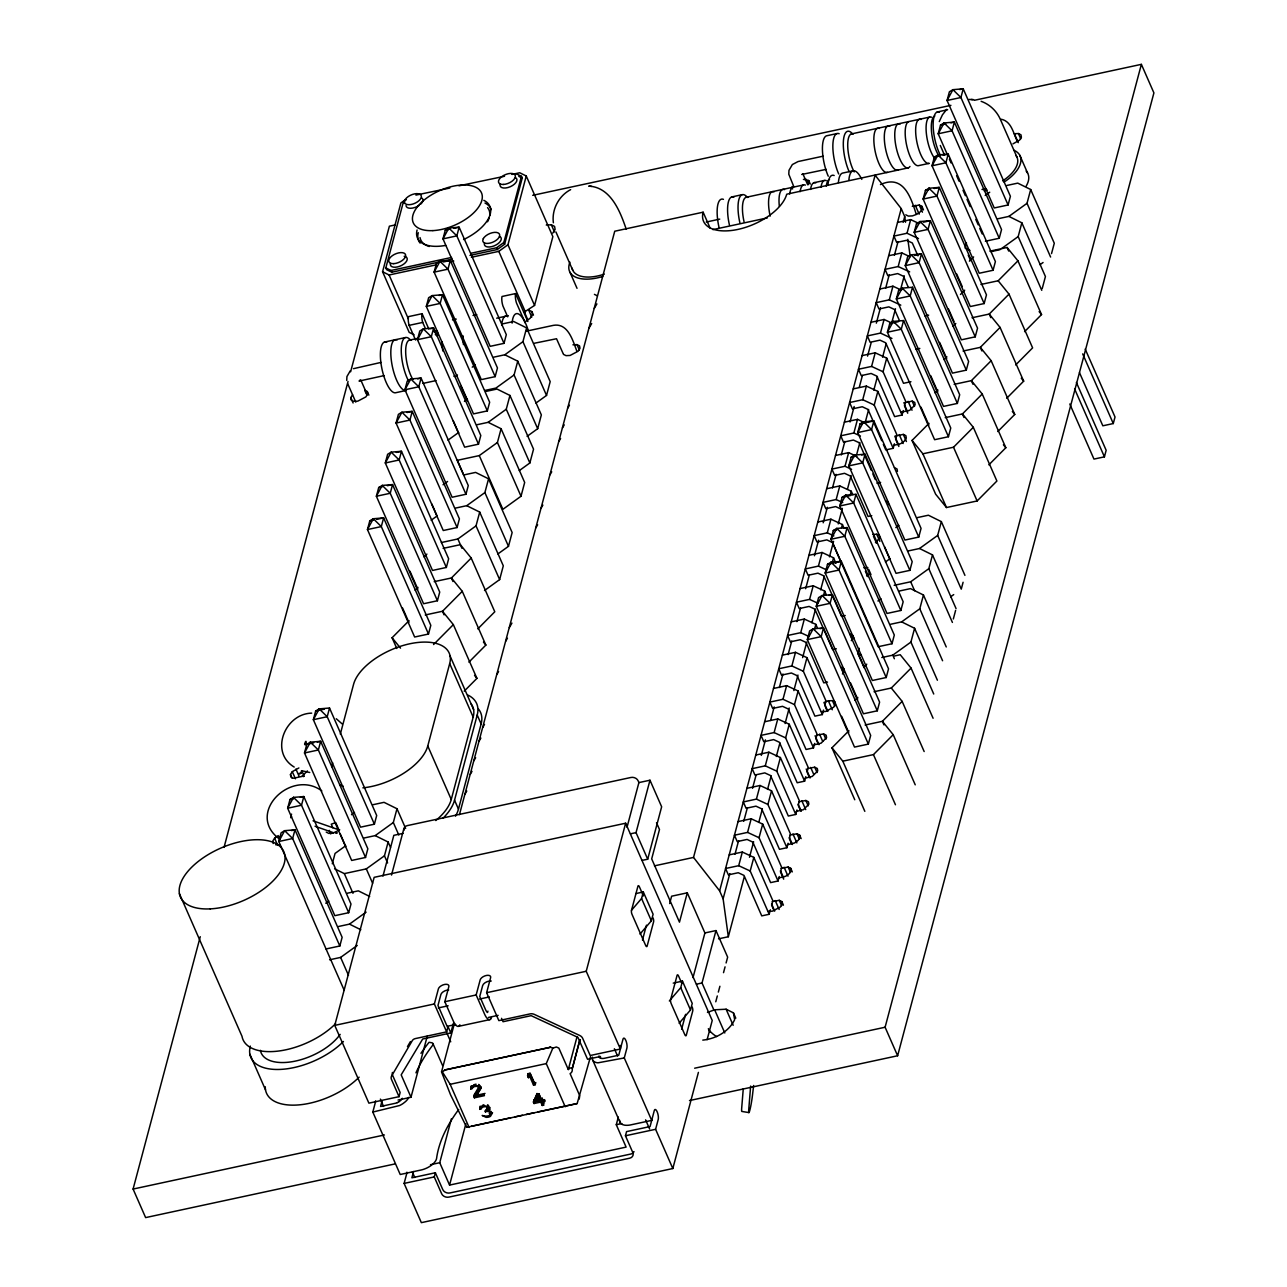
<?xml version="1.0" encoding="UTF-8"?>
<svg xmlns="http://www.w3.org/2000/svg" width="1287" height="1287" viewBox="0 0 1287 1287"><rect width="100%" height="100%" fill="white"/><g stroke="black" fill="none" stroke-linecap="round" stroke-linejoin="round"><path stroke-width="1.5" d="M346.734 380.453L346.927 376.56L350.289 370.785M743.259 1088.77L741.714 1107.882A12.194 0.933 -81 0 0 741.875 1111.453L748.937 1112.579M750.643 1086.067L748.793 1109.008A12.194 0.933 -81 0 0 749.822 1110.295A12.194 0.933 -81 0 0 752.509 1095.012L753.635 1085.472M479.713 1085.536L474.453 1094.384L474.388 1097.811L484.427 1095.655L483.896 1094.449L476.093 1096.122L481.306 1087.048M488.642 1105.871L486.711 1108.413M454.263 1023.985L441.538 1071.926L450.547 1094.787L466.698 1127.332L577.155 1103.554L590.492 1056.74M579.214 1099.082L579.649 1096.283A3.507 2.381 -80.8 0 0 579.504 1095.173L570.109 1073.648C574.018 1071.588 572.377 1064.671 568.307 1069.545L558.848 1048.101L556.354 1046.991L552.831 1048.149L546.267 1063.609L565.218 1106.772M394.98 1163.931L145.624 1217.599L133.092 1189.059L200.257 936.695M224.035 847.393L348.037 381.483M350.627 371.782L389.382 226.19L395.27 224.919M414.092 334.813L409.202 332.4L382.577 271.75L400.884 202.96L405.453 199.662M452.38 259.186L391.811 272.217L386.599 269.659L385.827 267.905L403.442 201.721L406.354 199.614M289.977 799.533L287.661 808.22L334.829 915.684L348.68 912.708L350.997 904.021L303.812 796.556L293.516 797.393L289.977 799.533L293.436 798.777M306.805 744.288L304.504 752.975L351.673 860.456L365.524 857.464L367.841 848.793L320.656 741.312L310.344 742.165L306.805 744.288L313.738 742.808M315.669 711.003L313.352 719.69L360.537 827.171L374.388 824.195L376.689 815.508L329.52 708.027L319.208 708.88L315.669 711.003L324.324 709.153M445.286 230.18L442.985 238.867L490.154 346.332L504.005 343.356L506.322 334.668L459.137 227.204L448.841 228.04L445.286 230.18L448.761 229.44M369.771 520.865L367.455 529.552L414.639 637.017L428.491 634.041L430.807 625.353L383.623 517.889L373.31 518.741L369.771 520.865L373.23 520.125M378.7 487.58L376.383 496.251L423.568 603.732L437.419 600.756L439.72 592.068L392.551 484.588L382.239 485.44L378.7 487.58L382.159 486.824M329.52 708.027L327.204 716.714L374.388 824.195M331.66 766.666L332.673 762.837M340.331 734.089L353.587 684.282A51.947 26.287 -23.7 0 1 409.668 643.806A51.947 26.287 -23.7 0 1 449.694 663.593L473.182 717.1L451.254 799.484A51.947 26.287 -23.7 0 1 435.778 820.543M332.303 863.77L335.054 853.442L345.64 845.8M469.98 255.405L497.329 249.517L504.617 244.257L503.844 242.503L521.46 176.319L516.248 173.745M504.617 244.257L522.216 178.073L521.46 176.319M523.841 312.355L534.555 305.421L507.947 244.771L526.254 175.981L519.723 172.764L511.888 174.437M325.981 948.969L339.832 945.993L342.133 937.306L294.964 829.825L284.652 830.678L281.113 832.818L278.796 841.489L344.24 990.363M495.157 376.641L497.458 367.953L450.289 260.473L439.977 261.325L436.438 263.465L434.121 272.136L481.306 379.617L495.157 376.641L447.973 269.16L439.977 261.325L434.121 272.136L447.973 269.16L450.289 260.473L443.355 261.969M478.491 444.176L480.791 435.489L433.622 328.024L423.31 328.877L419.771 331L417.455 339.688L464.639 447.168L478.491 444.176L431.306 336.711L423.31 328.877L417.455 339.688L431.306 336.711L433.622 328.024L430.164 328.764M487.339 410.907L489.655 402.22L442.487 294.739L432.175 295.592L428.635 297.715L426.319 306.403L473.503 413.883L487.339 410.907L440.17 303.426L432.175 295.592L426.319 306.403L440.17 303.426L442.487 294.739L439.012 295.479M446.348 567.454L448.648 558.783L401.48 451.303L391.168 452.155L387.628 454.279L385.312 462.966L432.496 570.447L446.348 567.454L399.163 459.99L391.168 452.155L385.312 462.966L399.163 459.99L401.48 451.303L396.283 452.413M457.094 527.541L459.411 518.854L412.242 411.39L401.93 412.226L398.391 414.366L396.074 423.053L443.259 530.517L457.094 527.541L409.926 420.061L401.93 412.226L396.074 423.053L409.926 420.061L412.242 411.39L407.046 412.5M465.958 494.256L468.275 485.569L421.09 378.105L410.778 378.957L407.239 381.081L404.938 389.768L452.107 497.249L465.958 494.256L418.774 386.792L410.778 378.957L404.938 389.768L418.774 386.792L421.09 378.105L417.632 378.845M392.438 1072.457A5.647 4.521 14.9 0 0 392.599 1075.288L400.144 1092.502L399.034 1096.669L368.886 1103.152L334.749 1025.385L374.163 877.332L625.643 823.213L712.226 1020.478L707.11 1039.703M387.596 862.966L384.459 855.807L388.127 842.02L375.177 835.617L364.189 837.982M398.825 835.054L393.323 822.522L396.991 808.735L384.041 802.332L373.037 804.697M527.091 436.341L537.676 428.7L514.076 374.967L517.744 361.18L504.81 354.778L493.806 357.142M535.955 403.056L546.525 395.431L522.94 341.682L526.608 327.895L513.658 321.493L502.67 323.857M497.425 442.503L479.279 455.598L502.863 509.346L521.01 496.251L497.425 442.503L501.093 428.732L488.143 422.329L477.155 424.694M519.288 470.608L529.858 462.966L506.274 409.234L509.942 395.447L496.991 389.044L486.003 391.409M534.555 305.421L552.863 236.631L526.254 175.981M382.979 876.109L393.822 835.343L403.056 833.349M484.507 590.524L499.629 579.6L476.029 525.868L479.697 512.081L466.747 505.678L455.759 508.043M497.892 553.957L508.478 546.332L484.893 492.583L488.561 478.812L475.611 472.409L464.623 474.774M391.521 875.063L403.828 828.796M451.254 799.484L427.767 745.977L449.694 663.593M537.676 428.7L541.344 414.913L517.744 361.18M546.525 395.431L550.192 381.644L526.608 327.895M521.01 496.251L524.678 482.464L501.093 428.732M529.858 462.966L533.542 449.179L509.942 395.447M499.629 579.6L503.297 565.83L479.697 512.081M508.478 546.332L512.146 532.545L488.561 478.812M443.178 818.082A56.451 28.571 -23.7 0 0 454.536 800.192L477.204 715.025A56.451 28.571 -23.7 0 0 468.082 695.157M458.719 1109.474A190.83 96.573 -23.7 0 0 436.631 1158.107A14.237 7.207 -23.7 0 1 436.148 1159.812A14.575 7.368 -23.7 0 1 435.135 1161.566A14.35 7.272 -23.7 0 1 428.233 1167.309A14.849 7.513 -23.7 0 1 425.627 1168.548A14.157 7.159 -23.7 0 1 421.573 1169.899L400.209 1174.5L372.812 1112.065L375.418 1102.235A5.647 1.818 77.9 0 0 375.595 1100.852M455.501 816.183A56.451 28.571 -23.7 0 0 458.462 809.121L481.129 723.954A56.451 28.571 -23.7 0 0 478.491 709.073M382.062 1100.819L380.566 1106.466L395.27 1103.297A6.885 3.491 -23.7 0 0 397.249 1102.589M459.459 814.623L614.736 231.226L703.136 212.194A45.174 22.86 -23.7 0 0 737.95 229.408A45.174 22.86 -23.7 0 0 786.711 194.208L908.332 167.841M399.034 1096.669L391.489 1079.455A5.647 4.521 14.9 0 1 391.634 1075.964L412.274 1040.684A5.647 4.521 14.9 0 1 415.395 1038.577L446.637 1031.868L434.379 1003.957L438.384 988.883A5.647 2.864 -23.7 0 1 444.482 984.475A5.647 2.864 -23.7 0 1 448.841 986.63L444.819 1001.704L453.314 1021.041A14.205 4.585 77.9 0 0 454.279 1022.94A14.736 4.762 77.9 0 0 455.276 1024.452A14.414 4.649 77.9 0 0 459.346 1025.803A14.205 4.585 77.9 0 0 459.877 1024.79M398.037 1100.031L411.003 1097.248L427.3 1036.019M698.407 1072.393L672.828 1168.532L421.348 1222.65L404.118 1183.413L406.74 1173.583A5.647 1.818 77.9 0 0 406.917 1172.2M446.637 1031.868L447.731 1027.702L437.982 1005.453L440.878 994.545A5.647 2.864 -23.7 0 1 448.713 989.96M411.003 1097.248L401.174 1074.87L422.699 1038.995L450.804 1032.946L453.394 1023.245M490.685 1019.063A14.414 4.649 77.9 0 1 486.615 1017.711A14.736 4.762 77.9 0 1 485.617 1016.183A14.205 4.585 77.9 0 1 484.652 1014.285L476.158 994.964L480.18 979.89A5.647 2.864 -23.7 0 1 486.277 975.482A5.647 2.864 -23.7 0 1 490.62 977.637L486.615 992.711L498.857 1020.623L530.099 1013.899A5.647 4.521 14.9 0 1 534.362 1014.413L579.745 1035.488A5.647 4.521 14.9 0 1 582.657 1038.303L590.218 1055.517L620.366 1049.034L622.988 1039.204A5.647 1.818 77.9 0 1 625.82 1040.395A5.647 1.818 77.9 0 1 626.898 1048.117L624.275 1057.946L651.689 1120.382L630.324 1124.967A14.157 7.159 -23.7 0 1 626.544 1125.305A14.849 7.513 -23.7 0 1 624.324 1125.111A14.35 7.272 -23.7 0 1 619.69 1120.333M651.753 1119.513A5.647 1.818 77.9 0 1 651.576 1120.897L650.064 1126.559L626.56 1131.611L625.45 1135.777L632.85 1152.637A5.647 4.521 14.9 0 1 629.584 1158.22L448.857 1197.119A5.647 4.521 14.9 0 1 441.666 1193.773L434.266 1176.929L435.376 1172.763L411.872 1177.814L413.384 1172.151A5.647 1.818 77.9 0 0 413.497 1171.524M618.323 1117.052L616.28 1124.709L626.109 1147.103L449.565 1185.086L439.736 1162.708L451.447 1118.693M487.918 1011.132L487.564 1012.499A7.223 2.333 77.9 0 1 485.601 1009.748L479.761 996.46L482.657 985.552A5.647 2.864 -23.7 0 1 491.248 981.032M473.857 1096.604L478.989 1088.85L478.909 1087.274L476.994 1086.357A6.821 5.454 14.9 0 0 473.085 1087.209L470.833 1089.011L471.283 1085.761M472.232 1088.722L473.68 1084.973A6.821 5.454 14.9 0 1 476.077 1084.185M449.565 1185.086L465.862 1123.857M474.388 1097.811L474.453 1094.384M489.945 1107.447L488.561 1110.649L491.039 1111.437L492.181 1113.319L490.46 1116.344A7.336 5.856 14.9 0 1 486.003 1117.309L482.142 1115.475L485.472 1116.102A8.317 6.644 14.9 0 0 489.929 1115.137C492.631 1112.74 487.564 1110.311 485.424 1111.855L485.006 1110.874L487.58 1109.796L488.046 1108.091L485.907 1106.691A6.821 5.454 14.9 0 0 482.014 1107.528L479.761 1109.346L480.212 1106.096M481.145 1109.056L482.609 1105.308A6.821 5.454 14.9 0 1 483.896 1104.761M485.424 1111.855L486.019 1109.619M527.59 1075.739L528.185 1073.519L528.442 1077.686L527.59 1075.739L528.507 1073.68L530.18 1073.326L535.199 1084.732L533.526 1085.102L529.359 1075.626L529.954 1073.39L534.121 1082.866L533.526 1085.102M535.199 1084.732L535.794 1082.512M534.057 1103.506L534.652 1101.286L541.344 1099.838L540.749 1102.074L534.057 1103.506L533.413 1102.058L537.065 1093.435M535.376 1101.64L538.674 1093.773L540.701 1098.39L540.106 1100.61L535.376 1101.64L538.674 1093.773M540.749 1102.074L542.245 1105.469L543.918 1105.115L542.422 1101.704L545.205 1101.109L544.562 1099.661L541.779 1100.256L542.374 1098.02M542.422 1101.704L543.017 1099.484M542.245 1105.469L542.824 1103.249L541.344 1099.838M620.366 1049.034L586.228 971.267L625.643 823.213M627.026 827.251L638.899 782.593L638.127 780.807A5.647 4.521 14.9 0 0 630.936 777.477L407.384 825.594A5.647 4.521 14.9 0 0 403.861 830.388M568.307 1069.545L577.043 1036.727M642.165 860.392L647.699 859.201L636.035 832.625L649.983 780.212L638.899 782.593M653.024 917.84A2.928 0.949 77.9 0 1 653.587 921.862L647.136 946.09A2.928 0.949 77.9 0 1 645.672 945.478L632.046 914.446A2.928 0.949 77.9 0 1 631.483 910.424L637.934 886.18A2.928 0.949 77.9 0 1 639.398 886.807L643.403 895.929M647.699 859.201L661.647 806.788L649.983 780.212M631.467 910.311L641.569 898.503L643.323 891.955L635.939 893.548M642.47 940.073L646.444 925.16M639.993 934.089L651.367 920.8L653.104 914.253L643.323 891.955M669.674 903.538L671.621 896.202L687.29 892.824L704.906 932.946L693.017 977.605M718.548 938.834L728.329 936.743L723.117 898.809L719.626 890.861L693.532 857.432L875.112 175.193L901.222 208.607L904.713 216.57L905.501 222.249M687.29 892.824L679.472 922.168L651.689 858.863L659.491 829.504L656.515 822.731M669.353 1000.964L680.726 987.676L682.464 981.128L673.23 983.123M651.689 1120.382L654.295 1110.552A5.647 1.818 77.9 0 1 657.126 1111.727A5.647 1.818 77.9 0 1 658.22 1119.465L655.598 1129.294L672.828 1168.532M681.627 1029.246L685.601 1014.333M719.626 890.861L901.222 208.607M679.134 1023.262L690.508 1009.973L692.245 1003.426L682.464 981.128M723.117 898.809L729.826 873.616M734.99 854.23L738.593 840.668M743.757 821.283L747.377 807.721M752.525 788.336L756.145 774.774M761.293 755.389L765.427 739.88M770.591 720.495L774.195 706.933M779.359 687.548L782.963 673.986M788.127 654.6L791.73 641.039M796.894 621.653L800.514 608.091M805.662 588.706L809.282 575.128M814.43 555.759L818.564 540.25M823.197 522.795L827.332 507.303M832.496 487.918L836.1 474.34M841.264 454.971L844.867 441.393M850.031 422.007L854.166 406.515M859.314 387.13L862.419 375.498M867.567 356.113L871.186 342.551M876.334 323.166L880.469 307.657M885.633 288.272L889.237 274.71M894.401 255.325L898.004 241.763M903.168 222.378L904.713 216.57M713.69 1009.555L702.026 982.978L715.974 930.565L704.906 932.946M770.382 909.796L769.192 914.285L761.743 915.877L743.983 875.401L738.239 872.731L728.378 874.854L725.578 868.5L738.706 865.684L742.326 852.042L753.828 857.383L772.811 900.659L771.621 905.131L774.034 910.617M779.246 876.527L778.04 881L770.607 882.609L752.831 842.116L747.087 839.446L737.226 841.569L734.443 835.215L747.57 832.399L751.19 818.773L762.676 824.098L781.676 867.374L780.485 871.862L783.686 879.166M788.094 843.242L786.904 847.715L779.472 849.323L761.695 808.831L755.952 806.161L746.09 808.284L743.307 801.946L756.418 799.114L760.054 785.488L771.54 790.829L790.524 834.089L789.333 838.577L791.746 844.063M796.959 809.957L795.768 814.446L788.32 816.038L770.559 775.546L764.8 772.892L754.938 775.015L752.155 768.661L765.282 765.829L768.902 752.203L780.389 757.544L799.388 800.82L798.197 805.292L800.611 810.778M805.807 776.672L804.616 781.161L797.184 782.753L779.407 742.277L773.664 739.607L763.802 741.73L761.019 735.376L774.13 732.56L777.766 718.934L789.253 724.259L808.252 767.535L807.062 772.007L809.459 777.509M814.671 743.403L813.481 747.876L806.048 749.484L788.271 708.992L782.528 706.322L772.667 708.445L769.867 702.091L782.995 699.275L786.63 685.649L798.117 690.99L817.1 734.25L815.91 738.738L818.323 744.224M823.535 710.07L822.345 714.558L814.912 716.151L797.136 675.675L791.392 673.004L781.531 675.128L778.748 668.773L791.859 665.942L795.495 652.316L806.981 657.657L825.981 700.932L824.79 705.405L827.187 710.891M827.493 682.078L823.777 682.866L806 642.39L800.257 639.719L790.395 641.843L787.596 635.488L800.723 632.673L804.343 619.047L815.845 624.372L817.422 627.976M836.341 648.793L832.625 649.597L814.848 609.105L809.105 606.434L799.243 608.558L796.46 602.203L809.587 599.388L813.207 585.762L824.694 591.103L826.286 594.707M845.205 615.508L841.489 616.312L823.712 575.82L817.969 573.165L808.107 575.273L805.324 568.934L818.435 566.103L822.071 552.477L833.558 557.818L835.923 563.223M840.652 560.955L832.576 542.551L826.833 539.88L816.972 542.004L814.172 535.649L827.3 532.834L830.919 519.192L842.422 524.533L843.999 528.137M841.425 509.266L835.681 506.595L825.82 508.719L823.036 502.364L836.164 499.549L839.784 485.923L851.27 491.248L852.863 494.868M871.782 515.669L868.065 516.473L850.289 475.981L844.545 473.31L834.684 475.434L831.901 469.095L845.012 466.264L848.648 452.638L856.852 456.451M871.267 470.302L859.137 442.696L853.394 440.041L843.532 442.165L840.749 435.81L853.876 432.979L857.496 419.353L864.06 422.409M881.74 440.701L868.001 409.427L862.258 406.756L852.396 408.88L849.613 402.525L862.724 399.71L866.36 386.084L877.847 391.409L896.846 434.684L895.639 439.157L898.857 446.476M903.265 410.553L902.074 415.025L894.626 416.634L876.865 376.142L871.122 373.471L861.26 375.595L858.461 369.24L871.589 366.425L875.208 352.799L886.711 358.14L905.694 401.399L904.504 405.888L907.721 413.207M910.939 381.708L903.506 383.301L885.729 342.825L879.986 340.154L870.125 342.278L867.341 335.923L880.453 333.092L884.089 319.466L892.293 323.278M899.436 320.576L894.594 309.54L888.85 306.869L878.989 308.993L876.19 302.638L889.317 299.823L892.937 286.197L901.157 290.009M908.3 287.291L903.442 276.255L897.699 273.584L887.837 275.708L885.054 269.353L898.181 266.538L901.801 252.912L910.006 256.724M917.953 255.856L912.306 242.97L906.563 240.315L896.701 242.423L893.918 236.084L907.029 233.253L910.665 219.627L918.87 223.439M851.174 457.175L848.857 465.862L896.042 573.342L909.893 570.366L912.193 561.679L865.025 454.198L854.713 455.051L851.174 457.175L854.632 456.435M860.038 423.906L857.721 432.577L904.89 540.057L918.741 537.081L921.058 528.394L873.873 420.913L863.577 421.766L860.038 423.906L873.873 420.913L871.572 429.601L918.741 537.081M985.392 241.248L999.243 238.256L1001.543 229.569L954.375 122.104L944.063 122.957L940.524 125.08L938.207 133.768L947.811 155.63M833.284 530.566L830.968 539.253L878.152 646.717L892.004 643.741L894.304 635.054L847.136 527.59L836.823 528.426L833.284 530.566L836.743 529.826M842.132 497.281L839.832 505.968L887 613.449L900.852 610.456L903.168 601.785L855.984 494.305L845.688 495.157L842.132 497.281L850.787 495.415M889.735 323.536L887.419 332.223L934.603 439.704L948.439 436.727L950.755 428.04L903.587 320.56L893.275 321.412L889.735 323.536L898.39 321.686M898.664 290.251L896.347 298.938L943.516 406.402L957.367 403.426L959.684 394.739L912.499 287.274L902.203 288.111L898.664 290.251L902.123 289.511M916.505 223.665L914.204 232.352L961.373 339.832L975.224 336.84L977.541 328.169L930.356 220.688L920.06 221.541L916.505 223.665L919.98 222.924M925.433 190.379L923.133 199.067L970.301 306.531L984.153 303.555L986.469 294.868L939.285 187.403L928.973 188.24L925.433 190.379L928.908 189.623M934.362 157.078L932.045 165.766L979.23 273.246L993.081 270.27L995.398 261.583L948.213 154.102L937.901 154.955L934.362 157.078L939.558 155.968M728.329 936.743L744.336 876.656M749.484 857.271L753.619 841.762M758.767 822.377L762.387 808.815M767.551 789.43L771.154 775.868M776.318 756.483L779.922 742.921M785.086 723.535L789.204 708.027M793.854 690.588L797.972 675.08M802.621 657.625L806.756 642.133M811.904 622.747L815.524 609.169M820.672 589.8L824.291 576.222M827.493 564.333L825.192 573.021L872.361 680.501L886.212 677.525L888.529 668.838L841.344 561.357L831.032 562.21L827.493 564.333L841.344 561.357L839.027 570.044L886.212 677.525M829.455 556.853L833.574 541.344M838.223 523.889L842.341 508.397M847.506 489.012L851.109 475.434M856.788 454.118L859.893 442.487M865.041 423.101L868.661 409.539M873.809 390.154L877.428 376.592M882.592 357.207L886.196 343.645M891.36 324.26L895.479 308.751M900.643 289.366L904.246 275.804M769.192 914.285L750.192 871.009L753.828 857.383M778.04 881L759.057 837.724L762.676 824.098M786.904 847.715L767.905 804.455L771.54 790.829M795.768 814.446L776.769 771.17L780.389 757.544M804.616 781.161L785.633 737.885L789.253 724.259M813.481 747.876L794.481 704.616L798.117 690.99M822.345 714.558L803.361 671.283L806.981 657.657M814.478 629.488L815.845 624.372M823.342 596.203L824.694 591.103M832.19 562.934L833.558 557.818M841.505 527.943L842.422 524.533M850.369 494.658L851.27 491.248M883.349 444.385L885.778 449.903L893.21 448.31L874.227 405.035L877.847 391.409M902.074 415.025L883.075 371.766L886.711 358.14M715.765 1001.785L717.309 995.961M718.339 992.084L719.9 986.26M723.519 972.666L725.064 966.843M726.093 962.966L727.654 957.142L715.974 930.565M855.984 494.305L853.683 502.992L900.852 610.456M903.587 320.56L901.27 329.247L948.439 436.727M912.499 287.274L910.199 295.962L957.367 403.426M893.21 448.31L894.401 443.822M966.473 242.841L965.105 248.005L969.964 250.418M864.156 667.824L857.866 653.49L859.233 648.326M1008.091 204.987L1010.408 196.3L963.223 88.819L952.927 89.672L949.388 91.795L947.071 100.483L994.24 207.963L1008.091 204.987L960.922 97.506L952.927 89.672L947.071 100.483L960.922 97.506L963.223 88.819L959.764 89.559M966.296 370.141L968.612 361.454L921.428 253.973L911.132 254.826L907.592 256.966L905.276 265.637L952.444 373.117L966.296 370.141L919.127 262.661L911.132 254.826L905.276 265.637L919.127 262.661L921.428 253.973L914.51 255.47M868.355 744.095L870.672 735.424L823.487 627.943L813.191 628.796L809.636 630.92L807.335 639.607L854.504 747.087L868.355 744.095L821.186 636.631L813.191 628.796L807.335 639.607L821.186 636.631L823.487 627.943L820.028 628.683M877.284 710.81L879.6 702.123L832.416 594.658L822.103 595.495L818.564 597.635L816.264 606.322L863.432 713.786L877.284 710.81L830.099 603.33L822.103 595.495L816.264 606.322L830.099 603.33L832.416 594.658L828.957 595.398M952.412 622.425L928.812 568.693L932.496 554.906L919.545 548.503L908.542 550.868M963.094 582.255L961.26 589.14L937.676 535.408L941.344 521.621L928.394 515.218L917.406 517.583M1041.762 290.331L1018.178 236.583L1021.846 222.812L1008.895 216.409L997.892 218.774M1050.61 257.046L1027.026 203.314L1030.694 189.527L1017.744 183.124L1006.756 185.489M933.735 694.015L910.923 642.068L914.59 628.281L901.64 621.878L890.652 624.243M942.583 660.746L919.787 608.799L923.455 595.012L910.504 588.609L899.516 590.974M953.329 618.983L955.614 610.36M1042.213 288.61L1045.43 276.544L1021.846 222.812M1051.527 253.603L1054.294 243.259L1030.694 189.527M689.494 1100.562L897.618 1055.758L885.102 1027.235L1141.376 64.35L974.484 100.273M897.618 1055.758L1153.908 92.889L1141.376 64.35M1069.787 404.005L1093.966 459.089L1104.423 456.837L1106.16 450.289L1076.382 382.464M1079.487 372.635L1102.83 425.804L1113.271 423.552L1115.025 417.004L1085.198 349.067M939.269 121.589L942.422 114.849L946.782 109.298M484.491 243.259L484.395 243.516A9.041 4.569 -23.7 0 0 489.655 246.975L491.795 246.621A9.041 4.569 -23.7 0 0 500.675 240.83L501.222 239.43A9.041 4.569 -23.7 0 0 499.469 236.39M529.037 1075.449L529.954 1073.39M528.442 1077.686L529.359 1075.626M533.413 1102.058L537.226 1094.063L538.899 1093.693L541.779 1100.256M476.093 1096.122L480.952 1088.432A3.925 3.137 14.9 0 0 479.874 1086.003L474.115 1085.391L471.38 1086.775L470.833 1089.011M360.087 380.003L359.073 381.065L384.121 375.611M291.554 814.092L290.669 817.712L291.715 816.811M594.288 308.365L596.911 303.909M589.06 328.024L591.682 323.552M567.712 408.204L569.465 405.228M562.483 427.863L564.237 424.887M558.864 441.489L560.601 438.513M549.999 474.774L551.737 471.798M541.135 508.092L542.873 505.115M535.907 527.75L537.644 524.774M509.33 627.589L511.936 623.117M505.694 641.216L507.448 638.239M496.846 674.501L498.584 671.524M482.754 727.428L484.491 724.452M479.134 741.055L480.871 738.078M473.889 760.714L475.643 757.737M470.27 774.34L472.007 771.363M465.041 793.999L466.779 791.022M407.48 1046.604L410.44 1041.553M366.264 393.87L364.704 390.299L367.294 391.57L367.712 393.999L365.878 396.895L357.818 401.142L353.764 401.335L351.174 400.064L350.756 397.651L352.59 394.739M552.799 233.06L555.115 229.424L554.568 226.399L551.335 224.807L546.267 225.048M307.416 770.913L301.946 776.431L293.468 778.249L290.878 776.978L290.46 774.565L292.294 771.653L298.874 767.953M321.798 790.894C291.135 768.13 244.659 813.754 279.713 839.204L278.201 835.601L274.581 838.223L272.731 841.119L273.166 843.532M851.318 640.685L853.168 637.773L852.734 635.36L850.144 634.089L852.493 639.43M842.454 673.97L844.304 671.058L843.87 668.645L841.296 667.358L843.645 672.715M801.721 174.469L826.174 169.369M488.561 1110.649L489.591 1108.831A3.925 3.137 14.9 0 0 488.529 1106.402L483.043 1105.71L480.292 1107.11L479.761 1109.346M469.112 1127.46L450.16 1084.297L442.374 1071.91L445.302 1069.787M336.502 833.381L337.194 832.721L336.197 833.107A2.252 1.126 -28 0 1 335.746 833.107M492.567 1112.724L491.055 1114.124A7.336 5.856 14.9 0 1 490.041 1114.606M424.067 556.933L426.898 554.086M415.138 590.234L417.969 587.387M396.814 648.503L392.085 637.757L409.041 620.672M443.13 548.375L460.344 544.674L471.203 558.043L451.431 577.976L434.202 581.66M452.992 581.547L451.431 577.976L462.274 591.328L442.503 611.261L425.273 614.961M433.574 644.546L453.346 624.629L442.503 611.261L444.063 614.848M477.831 628.86L494.787 611.775L471.203 558.043M468.918 662.145L485.859 645.077L462.274 591.328M464.221 691.167L476.93 678.362L453.346 624.629M969.401 261.164L973.632 256.901M960.472 294.466L964.703 290.186M952.959 326.319L955.774 323.471M980.935 284.459L998.165 280.775L1017.937 260.843L1007.094 247.474L989.864 251.174M944.031 359.62L946.862 356.772M998.165 280.775L1009.008 294.128L989.236 314.06L972.007 317.76M935.102 392.905L937.933 390.058M990.813 317.648L989.236 314.06L1000.079 327.429L980.308 347.361L963.078 351.045M945.221 417.632L962.451 413.931L973.31 427.3L996.894 481.032L977.123 500.965L946.492 507.528L935.633 494.176L912.049 440.427L929.005 423.359M981.884 350.933L980.308 347.361L991.167 360.714L971.379 380.646L954.15 384.346M1024.581 331.66L1041.537 314.575L1017.937 260.843M972.956 384.234L971.379 380.646L982.238 394.015L962.451 413.931L964.027 417.519M1015.652 364.961L1032.608 347.876L1009.008 294.128M912.049 440.427L922.892 453.796L953.522 447.232L973.31 427.3M1006.724 398.246L1023.68 381.161L1000.079 327.429M997.795 431.531L1014.751 414.462L991.167 360.714M988.866 464.832L1005.823 447.747L982.238 394.015M441.57 1071.701L442.374 1071.91M863.947 667.004L866.762 664.156M855.018 700.289L857.834 697.441M854.761 799.758L831.965 747.811L848.905 730.726M874.066 691.73L891.296 688.03L911.067 668.098L900.224 654.729L894.481 655.968M891.296 688.03L902.139 701.383L882.367 721.315L865.137 725.015M831.965 747.811L842.808 761.18L873.439 754.616L893.21 734.684L882.367 721.315L883.944 724.903M490.958 1112.547L490.508 1112.901A8.317 6.644 14.9 0 1 489.221 1113.448M471.155 253.217L496.557 247.764L503.844 242.503M471.38 257.271L498.793 251.367L507.947 244.771M525.595 321.525L530.131 318.259L532.432 314.623L531.901 311.599L528.667 310.006L531.788 317.133M472.232 367.149L475.257 364.961M504.81 354.778L522.94 341.682M464.43 401.415L467.454 399.227M514.076 374.967L495.945 388.063L484.958 390.428M448.021 440.138L458.606 432.512M488.143 422.329L506.274 409.234M443.05 484.765L447.586 481.499M431.161 520.238L437.21 515.862M466.747 505.678L484.893 492.583M441.409 542.519L457.899 538.963L476.029 525.868M985.182 195.495L989.719 192.213M1008.895 216.409L1027.026 203.314M1001.543 248.584L1018.178 236.583M1040.041 264.688L1043.065 262.5M351.48 814.703L354.488 812.515M339.72 829.825L332.866 833.188L328.828 833.397L326.238 832.11M375.177 835.617L393.323 822.522M334.62 868.822L344.337 873.616L366.312 868.886L384.459 855.807M325.772 903.217L328.796 901.029M895.832 527.59L898.857 525.402M875.482 542.583L879.729 537.934L879.311 535.521L876.72 534.234L872.666 534.443M338.481 926.495L349.485 924.13L366.103 912.129M885.472 561.952L889.993 558.687M866.618 575.868L869.031 574.115M329.633 959.78L340.621 957.415L357.255 945.414M919.545 548.503L937.676 535.408M877.943 600.981L880.968 598.793M894.192 585.328L910.681 581.788L928.812 568.693M901.64 621.878L919.787 608.799M950.691 596.782L953.715 594.594M881.804 657.528L892.792 655.163L910.923 642.068M570.64 189.639C558.767 195.785 551.592 209.524 553.378 222.78M1012.982 143.838L1019.561 140.138L1021.411 137.226L1020.977 134.813L1018.403 133.542L1014.349 133.735L1018.258 142.648M912.306 206.338L919.304 205.051L921.894 206.338L923.471 209.91M903.667 402.944L912.161 401.126L914.735 402.397L915.17 404.81L909.7 410.328L901.222 412.162M893.709 445.366L900.836 443.613L904.471 440.991L906.305 438.095L905.887 435.682L903.297 434.395L894.819 436.229L898.728 445.141M821.492 711.679L825.546 711.486L833.606 707.239L835.44 704.343L835.022 701.93L832.432 700.643L828.378 700.836L823.953 702.477L827.863 711.389M816.569 735.215L823.567 733.928L826.157 735.199L826.592 737.612L821.122 743.146L813.995 744.9M807.705 768.484L814.719 767.213L817.309 768.484L817.728 770.897L812.258 776.415L805.131 778.185M798.857 801.769L805.855 800.482L808.445 801.769L808.88 804.182L803.41 809.7L796.267 811.453M789.993 835.054L796.991 833.767L799.581 835.038L801.157 838.609M781.129 868.323L788.143 867.052L790.733 868.323L792.293 871.894M772.28 901.608L779.278 900.321L781.869 901.608L783.429 905.179M707.464 1012.419L714.639 1009.796L726.109 1009.217L733.429 1012.853L735.778 1018.194M353.475 368.677L381.049 362.403M466.698 1127.332L468.854 1126.817M311.679 713.143C284.91 713.658 269.273 752.251 294.208 767.052M415.91 195.093L449.823 188.047M458.992 185.827L504.52 176.271M532.705 195.334L950.932 105.341M836.92 133.591L826.463 135.827A25.965 8.398 77.9 0 0 828.249 176.19M937.209 112.001L947.65 109.749M851.254 133.961L929.6 117.101M453.957 228.314L459.137 227.204L456.837 235.875L504.005 343.356M940.524 125.08L945.72 123.97M950.916 122.844L954.375 122.104L952.058 130.791L999.243 238.256M823.101 156.177L798.069 161.551L792.358 164.543L788.995 170.318L788.786 174.212L793.838 186.728M731.627 196.959L742.068 194.707M852.814 170.881L842.358 173.134A25.965 8.398 77.9 0 0 838.416 182.513M385.827 267.905L391.039 270.463L451.608 257.432M745.961 197.329L803.426 184.974M813.867 182.722L824.307 180.47M943.017 155.228L948.213 154.102L945.897 162.789L993.081 270.27M382.577 271.75L389.108 274.984L436.116 264.865M449.823 261.904L453.748 261.068M706.257 222.04L719.739 219.128M880.453 184.572C902.911 174.308 910.649 196.203 916.135 213.996M712.918 229.617L767.342 217.905M934.089 188.513L939.285 187.403L936.968 196.074L984.153 303.555M428.844 329.054L422.104 313.69L408.526 316.618A8.124 2.622 77.9 0 0 409.121 325.354L415.572 340.041M527.863 321.541L515.588 293.565L502.01 296.493A8.349 2.703 77.9 0 0 502.911 305.92L507.705 316.827M409.121 325.354L422.699 322.426L425.128 327.928M897.538 222.458L910.665 219.627M452.509 319.9L456.242 319.096M473.037 315.476L476.769 314.671M923.439 222.184L930.356 220.688L928.056 229.376L975.224 336.84M384.411 342.069L405.308 337.58M433.88 331.708L437.403 330.952M496.685 318.195L508.317 315.685M409.202 340.202L418.516 338.191M526.367 331.161L553.313 325.37C568.307 322.635 572.924 341.152 576.946 351.367M888.673 255.727L901.801 252.912M534.378 343.243L556.531 338.738L563.175 353.684M990.877 251.657L1000.031 249.678M423.005 383.397L436.052 380.582M879.825 289.012L892.937 286.197M870.961 322.297L884.089 319.466M924.935 315.942L928.651 315.138M862.097 355.614L875.208 352.799M916.087 349.227L919.803 348.423M479.279 455.598L457.303 460.328L463.593 474.662M387.355 485.714L392.551 484.588L390.234 493.275L437.419 600.756M853.233 388.899L866.36 386.084M376.705 519.369L383.623 517.889L381.306 526.576L428.491 634.041M844.385 422.184L857.496 419.353M835.52 455.469L848.648 452.638M861.566 454.938L865.025 454.198L862.708 462.886L909.893 570.366M826.656 488.738L839.784 485.923M876.914 483.188L880.63 482.384M817.808 522.023L830.919 519.192M843.661 528.33L847.136 527.59L844.819 536.277L892.004 643.741M808.944 555.308L822.071 552.477M800.08 588.577L813.207 585.762M791.232 621.862L804.343 619.047M317.197 742.052L320.656 741.312L318.356 749.999L365.524 857.464M782.367 655.147L795.495 652.316M773.503 688.465L786.63 685.649M300.354 797.297L303.812 796.556L301.512 805.228L348.68 912.708M764.639 721.75L777.766 718.934M291.505 830.582L294.964 829.825L292.648 838.513L339.832 945.993M755.791 755.035L768.902 752.203M746.927 788.32L760.054 785.488M347.345 893.21L358.333 890.845L369.675 896.46M630.501 833.815L636.035 832.625M738.062 821.589L751.19 818.773M654.472 865.845L693.532 857.432M729.214 854.874L742.326 852.042M334.749 1025.385L434.379 1003.957M444.819 1001.704L476.158 994.964M486.615 992.711L586.228 971.267M438.352 1007.914L448.149 1005.807M479.536 999.05L489.333 996.942M455.566 1024.516L447.828 1026.173L450.804 1032.946M488.449 1017.438L498.133 1015.346M458.59 1026.334L489.929 1019.594M696.492 984.169L702.026 982.978M444.433 1070.092L550.643 1047.232L552.831 1048.149M444.852 1069.915L550.643 1047.232L549.774 1047.312M450.16 1084.297L546.267 1063.609M600.498 1056.466L587.548 1059.249L577.96 1037.402L531.145 1015.668L503.04 1021.717L501.544 1018.323M471.428 1086.791L472.828 1086.485M372.812 1112.065L399.549 1105.533A14.077 7.127 -23.7 0 0 403.217 1103.409L405.325 1101.752A14.157 7.159 -23.7 0 0 407.722 1099.146A14.672 7.432 -23.7 0 0 408.735 1097.377M624.275 1057.946L597.972 1062.821A14.077 7.127 -23.7 0 1 595.061 1062.129L593.629 1061.244A14.157 7.159 -23.7 0 1 592.422 1059.394A14.672 7.432 -23.7 0 1 592.277 1057.882A14.157 7.159 -23.7 0 1 592.422 1057.126M474.983 1095.591L485.022 1093.435M480.357 1107.126L481.74 1106.82M535.971 1099.404L540.701 1098.39M133.092 1189.059L384.411 1134.973M694.642 1068.21L885.102 1027.235M542.824 1103.249L544.498 1102.879M471.251 1126.286L510.826 1117.759M514.623 1116.955L522.442 1115.266M526.126 1114.478L534.137 1112.756M537.757 1111.968L577.155 1103.554M430.485 1164.703L439.736 1162.708M616.28 1124.709L621.83 1123.519M404.118 1183.413L434.266 1176.929M625.45 1135.777L655.598 1129.294M487.146 1109.378L489.961 1109.571M803.41 179.36L808.703 180.502L810.263 184.057M572.924 344.819L576.978 344.61L579.568 345.897L580.003 348.31L578.153 351.206L570.093 355.453L566.039 355.646L563.465 354.375M863.818 567.728L867.856 567.519M275.756 844.819L279.81 844.61M787.419 844.739L794.546 842.985L798.165 840.363L800.015 837.467L799.581 835.038M778.555 878.024L785.681 876.254L789.317 873.648L791.151 870.736L790.733 868.323M768.355 911.373L772.393 911.164L780.453 906.933L782.303 904.021L781.869 901.608M702.782 1040.121C715.62 1038.866 728.909 1031.659 734.652 1019.69L733.429 1012.853M968.966 99.453L973.696 99.694M588.738 186.116C610.794 187.162 620.237 211.599 626.19 229.086M971.122 99.437L973.101 99.646M589.333 186.181L591.634 186.406M301.496 770.672L309.733 772.49M1001.238 119.241C1011.662 121.364 1013.368 133.542 1017.39 141.441M313.063 820.8L337.693 829.407M315.042 826.27L333.687 832.786M981.128 101.319C989.526 104.263 996.444 110.795 1000.144 118.871L1016.987 157.207M907.029 233.253L918.516 238.594M898.181 266.538L909.668 271.879M889.317 299.823L900.803 305.148M880.453 333.092L891.939 338.433M871.589 366.425L883.075 371.766M862.724 399.71L874.227 405.035M853.876 432.979L860.44 436.036M845.012 466.264L851.576 469.321M836.164 499.549L842.728 502.59M827.3 532.834L833.863 535.875M818.435 566.103L826.64 569.916M809.587 599.388L817.792 603.201M800.723 632.673L808.928 636.486M791.859 665.942L803.361 671.283M782.995 699.275L794.481 704.616M774.13 732.56L785.633 737.885M765.282 765.829L776.769 771.17M756.418 799.114L767.905 804.455M747.57 832.399L759.057 837.724M738.706 865.684L750.192 871.009M905.791 214.816L908.381 216.103L912.435 215.894L916.859 214.269L920.478 211.663L922.329 208.751L921.894 206.338M518.758 176.351L522.216 178.073M594.433 294.369L597.023 295.656M894.433 467.68L897.023 468.951L897.457 471.38M885.585 500.965L888.159 502.236L888.593 504.649M857.866 653.49L861.1 655.099M349.485 924.13L360.81 929.729M478.635 1084.442L479.504 1085.054M487.548 1104.777L488.433 1105.388M336.277 718.741L342.245 724.002M599.629 1057.608L599.388 1057.335A7.593 3.845 -23.7 0 1 599.002 1056.321A6.966 3.523 -23.7 0 1 599.002 1055.951M1039.124 311.615L1041.537 314.575M1021.267 378.201L1023.68 381.161M1012.338 411.486L1014.751 414.462M1003.41 444.771L1005.823 447.747M483.445 642.1L485.859 645.077M474.533 675.385L476.93 678.362M392.085 637.757L400.53 648.149M1018.403 133.542L1020.752 138.883M1019.771 155.228L1027.589 173.053M1082.689 353.893L1113.271 423.552M1074.597 388.899L1104.423 456.837M1007.094 247.474L1008.67 251.062M949.404 159.266L951.013 162.918M956.595 175.659L959.008 181.129M962.998 190.235L965.395 195.704M967.004 199.34L970.189 206.628M975.787 219.385L978.2 224.839M979.793 228.491L982.19 233.961M940.298 145.463L944.304 154.585M968.242 255.18L970.607 260.553M956.675 273.986L962.193 286.518M919.304 205.051L922.441 212.194M915.266 205.26L919.175 214.173M948.535 309.057L954.053 321.605M939.623 342.358L946.685 358.478M930.694 375.643L937.773 391.763M953.522 447.232L977.123 500.965M920.977 407.142L928.844 425.064M912.161 401.126L914.51 406.467M908.107 401.319L912.016 410.231M806.112 179.215L808.461 184.572M904.455 404.729L907.592 411.856M802.895 173.858L807.689 184.781M922.892 453.796L946.492 507.528M903.297 434.395L906.434 441.538M941.344 521.621L964.928 575.353M899.243 434.604L903.152 443.516M932.496 554.906L956.08 608.638M872.876 473.986L875.305 479.504M923.455 595.012L946.251 646.959M910.681 581.788L914.607 590.733M884.603 546.83L890.105 559.362M876.72 534.234L879.858 541.377M914.59 628.281L937.403 680.228M873.455 536.229L876.592 543.355M868.645 569.304L870.993 574.662M911.067 668.098L933.091 718.259M865.379 571.283L867.728 576.64M703.136 212.194L710.183 228.249M892.792 655.163L894.368 658.751M902.139 701.383L924.163 751.544M852.734 635.36L854.295 638.931M893.21 734.684L915.234 784.829M850.594 683.027L857.673 699.147M873.439 754.616L895.462 804.761M841.666 716.312L848.744 732.432M832.432 700.643L834.78 706M828.378 700.836L832.287 709.764M842.808 761.18L864.832 811.341M823.567 733.928L825.916 739.269M819.513 734.121L822.65 741.264M815.089 735.746L818.999 744.674M814.719 767.213L817.068 772.554M810.665 767.406L813.802 774.533M806.225 769.031L810.15 777.943M805.855 800.482L808.204 805.839M555.92 231.933L572.763 270.27M551.335 224.807L554.472 231.933M569.98 272.265L577.026 288.32M801.801 800.691L805.726 809.603M798.149 804.102L801.286 811.228M796.991 833.767L799.34 839.124M792.953 833.96L796.862 842.888M576.978 344.61L579.327 349.967M789.301 837.37L792.438 844.513M788.143 867.052L790.491 872.393M784.089 867.245L787.998 876.157M780.437 870.656L783.574 877.782M531.901 311.599L533.462 315.17M498.793 251.367L525.418 312.017M496.557 247.764L497.329 249.517M524.372 312.033L527.509 319.16M779.278 900.321L781.627 905.678M525.289 323.005L516.489 302.992A8.349 2.703 77.9 0 1 515.588 293.565M775.224 900.53L779.15 909.442M771.589 903.941L774.71 911.067M403.442 201.721L404.215 203.475M461.019 386.39L467.31 400.724M436.55 335.682L434.202 330.325L437.435 331.933L437.966 334.942M726.109 1009.217L733.156 1025.272M391.039 270.463L391.811 272.217M714.639 1009.796L724.806 1032.978M389.108 274.984L408.462 319.079M453.201 420.656L458.719 433.188M708.349 1028.667L709.909 1032.238M681.756 983.284L678.555 975.98A2.928 0.949 77.9 0 0 677.075 975.369L670.624 999.597A2.928 0.949 77.9 0 0 671.187 1003.619L684.813 1034.668A2.928 0.949 77.9 0 0 686.277 1035.279L692.728 1011.035A2.928 0.949 77.9 0 0 692.165 1007.013M641.569 898.503L651.367 920.8M680.726 987.676L690.508 1009.973M457.899 538.963L461.92 548.262M431.821 504.005L437.323 516.554M367.294 391.57L368.854 395.141M360.843 380.099L367.229 394.659M347.763 383.799L355.807 402.139M350.756 397.651L353.105 402.992M477.204 715.025L481.129 723.954M450.144 656.145L473.632 709.652M409.942 571.171L417.808 589.092M614.382 1048.744L617.583 1056.032M645.591 1119.851L649.597 1128.956M402.59 608.043L408.88 622.377M592.696 1060.07L620.093 1122.489M454.536 800.192L458.462 809.121M538.079 1095.993L540.106 1100.61M534.008 1099.822L534.652 1101.286M396.991 808.735L405.63 828.442M388.127 842.02L390.492 847.393M446.734 1032.689L450.723 1041.794M366.312 868.886L372.603 883.22M432.915 1043.532L442.583 1065.556M338.835 829.697L335.714 822.554L331.274 824.179L332.834 827.75M340.251 833.944L345.753 846.476M329.215 830.356L330.791 833.928M301.914 770.977L304.263 776.334M344.337 873.616L352.992 893.323M295.913 769.047L299.051 776.174M292.294 771.653L295.431 778.796M290.46 774.565L292.02 778.136M435.376 1172.763L442.776 1189.606A5.647 4.521 14.9 0 0 449.967 1192.952L630.694 1154.053A5.647 4.521 14.9 0 0 633.992 1151.592M340.621 957.415L348.487 975.321M274.581 838.223L277.719 845.35M380.373 1099.098L383.574 1106.402M412.387 1172.023L414.784 1177.492M179.392 893.661L242.02 1036.341A56.451 28.571 -23.7 0 0 279.279 1050.948A56.451 28.571 -23.7 0 0 335.617 1023.648M249.855 1054.182L265.508 1089.848M808.703 180.502L809.137 182.915M792.165 186.567L792.599 188.98M907.834 239.318L909.925 254.488M301.898 776.367A2.252 1.142 -23.7 0 1 303.523 776.624M301.255 771.444A2.252 1.19 -19.6 0 1 300 773.358L298.841 773.584A2.284 1.367 11.7 0 0 300.514 773.567L300.917 773.439A2.252 1.174 24.4 0 0 301.335 772.65M340.154 1034.378A45.174 22.86 -23.7 0 1 294.498 1061.276A45.174 22.86 -23.7 0 1 260.392 1050.321M343.436 1041.489A56.451 28.571 -23.7 0 1 280.63 1069.4A56.451 28.571 -23.7 0 1 250.338 1046.09M359.105 1077.155A56.451 28.571 -23.7 0 1 300.128 1104.777A56.451 28.571 -23.7 0 1 265.267 1086.743M470.769 703.426A51.947 26.287 -23.7 0 1 473.182 717.1M427.767 745.977A51.947 26.287 -23.7 0 1 362.886 787.853M343.243 786.244A51.947 26.287 -23.7 0 1 340.058 784.941M442.792 350.981A22.587 7.304 77.9 0 1 442.245 342.052M457.448 374.951A22.587 7.304 77.9 0 1 453.861 376.206M463.449 344.594A22.587 7.304 77.9 0 1 463.223 336.004M501.657 325.37A25.965 8.398 77.9 0 1 505.598 315.991M512.097 323.134A25.965 8.398 77.9 0 1 528.04 329.794M408.719 381.274A25.965 8.398 77.9 0 1 401.271 348.761A25.965 8.398 77.9 0 1 410.07 339.575M397.12 339.961A25.965 8.398 77.9 0 0 391.988 364.591A25.965 8.398 77.9 0 0 406.435 390.411L395.994 392.664A25.965 8.398 77.9 0 1 381.547 366.843A25.965 8.398 77.9 0 1 386.679 342.213M412.886 379.472A22.587 7.304 77.9 0 1 405.711 353.298A22.587 7.304 77.9 0 1 411.164 340.315M435.312 334.588A22.587 7.304 77.9 0 1 437.274 334.7M789.687 193.935A22.587 7.304 77.9 0 1 792.969 187.226M779.327 206.226A22.587 7.304 77.9 0 1 784.491 189.591M800.144 191.683A22.587 7.304 77.9 0 1 805.389 185.087M810.585 189.43A22.587 7.304 77.9 0 1 815.829 182.851M821.026 187.194A22.587 7.304 77.9 0 1 826.27 180.598M826.254 186.068A22.587 7.304 77.9 0 1 829.536 179.343M827.975 184.765A25.965 8.398 77.9 0 1 834.169 175.515M848.857 180.26A25.965 8.398 77.9 0 1 861.807 179.376M739.88 222.796A25.965 8.398 77.9 0 1 746.83 196.702M729.439 225.048A25.965 8.398 77.9 0 1 733.88 197.104M718.999 227.3A25.965 8.398 77.9 0 1 723.439 199.34M744.063 221.766A22.587 7.304 77.9 0 1 747.924 197.458M770.173 216.136A22.587 7.304 77.9 0 1 774.05 191.843M909.957 166.457A22.587 7.304 77.9 0 1 896.363 148.262A22.587 7.304 77.9 0 1 900.224 123.97M897.892 170.093A22.587 7.304 77.9 0 1 885.327 147.619A22.587 7.304 77.9 0 1 889.784 126.206M908.702 121.589A22.587 7.304 77.9 0 0 906.804 146.026A22.587 7.304 77.9 0 0 918.789 165.589L929.23 163.336A22.587 7.304 77.9 0 1 916.666 140.878A22.587 7.304 77.9 0 1 921.122 119.466M935.536 159.363A22.587 7.304 77.9 0 1 926.302 132.915A22.587 7.304 77.9 0 1 931.563 117.214M938.529 155.244A22.587 7.304 77.9 0 1 931.531 131.805A22.587 7.304 77.9 0 1 934.829 115.975M940.62 155.695A25.965 8.398 77.9 0 1 933.155 126.062A25.965 8.398 77.9 0 1 939.462 112.146M849.147 171.702A25.965 8.398 77.9 0 1 843.419 140.717A25.965 8.398 77.9 0 1 852.123 133.333M838.69 173.954A25.965 8.398 77.9 0 1 832.85 145.704A25.965 8.398 77.9 0 1 839.172 133.719M887.435 172.329A22.587 7.304 77.9 0 1 874.87 149.871A22.587 7.304 77.9 0 1 879.343 128.459M854.214 171.959A22.587 7.304 77.9 0 1 847.731 146.187A22.587 7.304 77.9 0 1 853.217 134.073M422.699 322.426A8.124 2.622 77.9 0 1 422.104 313.69M420.752 204.07A9.041 4.569 -23.7 0 0 422.763 201.206L422.94 199.871A9.041 4.569 -23.7 0 0 421.605 197.892M419.063 205.421A9.041 4.569 -23.7 0 1 414.897 207.48L412.693 208.06A9.041 4.569 -23.7 0 1 406.016 205.614M483.815 200.338A39.527 19.997 -23.7 0 1 463.577 239.559M445.64 245.415A39.527 19.997 -23.7 0 1 417.085 229.987M515.395 177.542A9.041 4.569 -23.7 0 1 510.408 186.663A9.041 4.569 -23.7 0 1 500.144 184.314M404.166 256.274A9.041 4.569 -23.7 0 1 401.753 265.347A9.041 4.569 -23.7 0 1 390.428 263.513M420.125 243.114A39.527 19.997 -23.7 0 1 418.275 232.706M485.006 203.056A39.527 19.997 -23.7 0 1 491.28 209.604M487.564 207.609A37.259 18.855 -23.7 0 1 489.687 215.572M489.317 217.423A37.259 18.855 -23.7 0 1 487.532 221.782M429.279 246.509A37.259 18.855 -23.7 0 1 420.045 237.596M491.473 1017.39A14.205 4.585 77.9 0 1 490.588 1019.014M600.9 1058.252A6.885 3.491 -23.7 0 1 599.822 1057.641M620.221 1045.446A5.647 1.818 77.9 0 1 620.254 1049.548L618.741 1055.211L604.037 1058.364A6.885 3.491 -23.7 0 1 602.219 1058.477A7.867 3.99 -23.7 0 1 600.707 1058.22M716.569 1036.55A28.459 25.048 17.2 0 1 709.153 1030.227M415.958 1072.827A190.83 96.573 -23.7 0 1 432.48 1045.494A4.521 2.284 -23.7 0 0 431.515 1042.711L429.054 1042.309A198.005 100.193 -23.7 0 0 420.946 1053.313M402.284 1098.278A6.966 3.523 -23.7 0 1 401.801 1099.13A7.593 3.845 -23.7 0 1 401.077 1100.015L400.643 1100.433A6.837 3.459 -23.7 0 1 399.099 1101.592M398.922 1101.736A7.593 3.845 -23.7 0 1 397.136 1102.702M1026.157 171.091A36.133 18.291 -23.7 0 1 1026.238 185.988M1013.883 150.241A36.133 18.291 -23.7 0 1 1004.085 182.062M987.161 189.977A36.133 18.291 -23.7 0 1 984.201 190.814M1015.813 155.357A32.738 16.57 -23.7 0 1 1002.653 180.872M986.003 188.497A32.738 16.57 -23.7 0 1 981.997 189.511M602.783 276.448A36.133 18.291 -23.7 0 1 569.916 262.194M604.311 274.115A32.738 16.57 -23.7 0 1 572.12 268.195M304.617 744.208C306.322 747.474 306.917 736.341 304.617 744.208M404.617 200.708L404.44 202.043A9.041 4.569 -23.7 0 0 411.116 204.488L413.32 203.909A9.041 4.569 -23.7 0 0 421.187 197.619L421.364 196.3A9.041 4.569 -23.7 0 0 414.704 193.838L412.5 194.434A9.041 4.569 -23.7 0 0 404.617 200.708M579.97 1039.719L572.313 1068.467L579.89 1039.59M483.365 238.529L482.818 239.929A9.041 4.569 -23.7 0 0 488.079 243.404L490.234 243.05A9.041 4.569 -23.7 0 0 499.099 237.258L499.646 235.859A9.041 4.569 -23.7 0 0 494.385 232.384L492.245 232.738A9.041 4.569 -23.7 0 0 483.365 238.529M448.841 228.04L442.985 238.867L456.837 235.875L448.841 228.04M382.239 485.44L376.383 496.251L390.234 493.275L382.239 485.44M373.31 518.741L367.455 529.552L381.306 526.576L373.31 518.741M319.208 708.88L313.352 719.69L327.204 716.714L319.208 708.88M310.344 742.165L304.504 752.975L318.356 749.999L310.344 742.165M293.516 797.393L287.661 808.22L301.512 805.228L293.516 797.393M284.652 830.678L278.796 841.489L292.648 838.513L284.652 830.678M944.063 122.957L938.207 133.768L952.058 130.791L944.063 122.957M937.901 154.955L932.045 165.766L945.897 162.789L937.901 154.955M928.973 188.24L923.133 199.067L936.968 196.074L928.973 188.24M920.06 221.541L914.204 232.352L928.056 229.376L920.06 221.541M902.203 288.111L896.347 298.938L910.199 295.962L902.203 288.111M893.275 321.412L887.419 332.223L901.27 329.247L893.275 321.412M863.577 421.766L857.721 432.577L871.572 429.601L863.577 421.766M854.713 455.051L848.857 465.862L862.708 462.886L854.713 455.051M845.688 495.157L839.832 505.968L853.683 502.992L845.688 495.157M836.823 528.426L830.968 539.253L844.819 536.277L836.823 528.426M831.032 562.21L825.192 573.021L839.027 570.044L831.032 562.21M210.167 908.879A56.451 28.571 -23.7 0 0 284.813 854.986A56.451 28.571 -23.7 0 0 201.335 859.121A56.451 28.571 -23.7 0 0 210.167 908.879M503.41 184.459A9.041 4.569 -23.7 0 0 515.363 175.836A9.041 4.569 -23.7 0 0 502.01 176.496A9.041 4.569 -23.7 0 0 503.41 184.459M393.709 263.658A9.041 4.569 -23.7 0 0 405.646 255.035A9.041 4.569 -23.7 0 0 392.294 255.695A9.041 4.569 -23.7 0 0 393.709 263.658M432.882 230.614A37.259 18.855 -23.7 0 0 482.158 195.061A37.259 18.855 -23.7 0 0 427.059 197.78A37.259 18.855 -23.7 0 0 432.882 230.614"/></g></svg>
